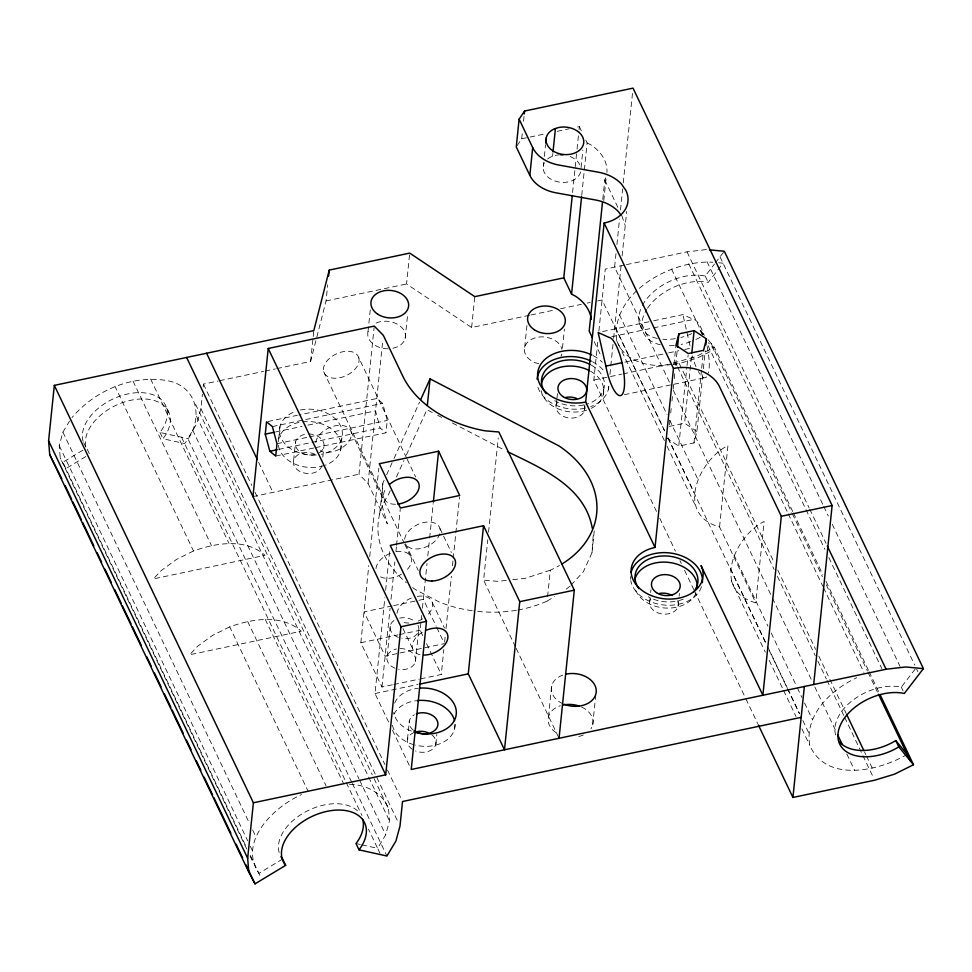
<?xml version="1.0" encoding="UTF-8"?>
<svg xmlns="http://www.w3.org/2000/svg" width="972" height="972" viewBox="0 0 972 972"><rect width="100%" height="100%" fill="white"/><g stroke="black" fill="none" stroke-linecap="round" stroke-linejoin="round"><path stroke-width="0.73" stroke-dasharray="4.86 3.65" d="M384.122 480.362L382.883 483.108L381.449 503.557L387.354 523.92L368.048 483.436L358.984 474.227L374.099 327.588M571.099 585.023L583.334 571.815L591.997 552.679L593.43 532.243M351.682 782.108L187.863 438.591L196.842 423.598L200.925 408.69L202.407 394.231M203.148 387.002L203.44 384.11L218.117 381M278.721 438.858L279.985 426.514M293.617 460.436L295.524 441.92M276.826 368.582L310.59 361.45L326.057 300.956L327.722 284.796M322.801 457.059L323.834 447.084M340.637 450.145L341.913 437.801M368.024 331.622L370.441 308.112M368.048 483.436L382.834 339.823M392.336 684.81L381.96 686.997L360.843 642.723L368.801 565.485M369.725 556.506L378.825 468.225M315.402 447.679L385.969 432.783L387.245 420.439L382.652 403.319L376.796 398.532L298.878 414.983M379.7 513.969L382.883 483.108M529.436 315.293L471.614 327.503L406.551 283.97L409.722 253.109M405.166 338.39L407.742 313.409M388.581 722.014L374.998 693.534L384.863 597.78M385.641 590.296L389.954 548.402M381.96 686.997L390.076 608.253M390.999 599.274L394.851 561.865M395.932 551.391L396.394 546.908M396.54 545.413L400.245 509.498M387.123 656.489L390.307 625.628M415.433 661.653L418.616 630.792M407.487 739.206L409.394 720.689M422.711 635.579L420.147 630.208L421.666 615.507M422.419 608.168L427.036 563.432M427.802 555.96L429.503 539.496M429.648 538.002L433.196 503.581M471.614 327.503L474.786 296.642M420.512 678.857L441.264 674.483L443.84 649.49M444.605 642.115L445.212 636.138M445.99 628.653L451.385 576.287M452.466 565.813L453.074 559.823M453.231 558.329L459.549 496.984M435.796 744.37L436.829 734.395M454.556 729.012L455.127 723.52M517.043 145.764L521.709 138.814L522.462 131.499M523.519 121.269L524.127 115.425M515.476 646.927L483.606 580.126L487.774 539.727M488.539 532.243L498.259 437.971M524.698 347.271L527.116 323.761M543.36 166.504L543.81 162.117M544.356 156.431L545.559 144.731M552.558 156.322L552.861 153.394M572.581 192.517L576.894 150.599M577.052 149.105L578.899 131.135M579.057 129.641L579.361 126.639L574.926 127.575M556.263 404.996L556.859 399.298M557.005 397.876L557.442 393.599M562.448 348.17L564.416 329.071M581.062 167.585L582.86 150.04M581.73 195.336L587.137 142.933L585.837 140.211M517.845 610.027A108.196 78.501 5.9 0 0 547.127 601.073L547.43 598.132M547.588 596.662L550.31 570.212A108.196 78.501 5.9 0 0 559.495 565.485M548.475 716.801L551.671 685.892M602.774 199.382L604.778 179.917L606.261 176.649L603.794 200.609M584.573 410.16L585.01 405.883M656.501 511.442L593.831 380.064L597.804 341.5M598.874 331.112L605.264 269.098L624.935 264.955M615.981 253.595L614.583 267.13L670.048 383.405M616.916 244.567L619.541 219.004M620.476 209.976L622.639 188.92M623.259 182.906L632.565 92.656M603.284 394.705L603.928 388.533M608.387 389.347L608.691 386.358M609.93 374.366L613.004 344.38M613.624 338.377L621.169 264.931M622.092 255.928L626.697 211.495M591.997 552.679L594.427 529.169M592.713 724.869L595.739 695.43M673.948 364.719L675.953 345.303M649.782 601.048L650.074 598.205M650.657 592.507L650.948 589.652M669.489 424.934L669.951 420.451M670.716 412.978L671.178 408.507M671.956 401.035L672.417 396.552M673.183 389.092L673.645 384.608M674.264 378.643L674.872 372.665M675.649 365.193L677.338 348.778M702.756 374.706L696.912 431.447L693.996 442.916L678.748 446.136L686.9 366.991M687.046 365.508L688.127 355.047M696.912 431.447L684.592 423.197L691.663 354.513M693.996 442.916L701.529 369.749M701.687 368.254L703.534 350.333M678.079 606.212L678.966 597.671M679.112 596.237L679.404 593.394M703.376 368.74L705.222 350.819M719.559 526.933L727.943 445.553C698.163 460.582 674.945 514.71 719.559 526.933L755.754 602.822C711.139 590.599 734.358 536.483 764.138 521.442L755.754 602.822M310.59 361.45L313.045 337.964M313.191 336.494L313.81 330.626M246.754 849.091L60.24 457.994L59.243 445.638L62.901 432.127L69.534 421.083M282.633 859.029L258.88 873.366C237.678 841.4 273.934 806.796 301.551 794.574M85.828 446.488A45.077 28.37 -25.5 0 1 137.453 399.213A45.077 28.37 -25.5 0 1 162.968 438.761L184.559 443.536C204.12 421.046 198.981 386.103 166.649 380.526C131.499 374.779 94.685 390.708 71.989 417.583M380.016 853.367L377.598 848.301L385.69 834.814L389.505 820.866L388.533 808.911L372.883 776.093M664.386 440.547L616.673 340.516C610.416 292.657 671.373 259.633 712.828 262.221M907.168 754.406C879.138 770.942 826.2 783.262 809.737 745.269C804.306 714.675 831.437 689.658 856.697 677.703M386.601 474.871L393.441 459.792M394.061 458.42L419.515 402.189M390.222 490.714L388.363 494.833A108.196 78.501 5.9 0 0 406.332 582.678M396.442 476.997L403.902 460.521M406.381 455.03L426.902 409.722L432.273 412.517M715.392 262.853L724.31 251.25M642.346 305.512A45.077 28.37 -25.5 0 1 705.222 276.06L714.469 264.056M647.522 308.245A45.077 28.37 -25.5 0 1 708.236 282.39L723.022 263.181L718.66 262.768M835.616 734.954A45.077 28.37 -25.5 0 1 854.096 699.293A45.077 28.37 -25.5 0 1 901.299 687.143L915.15 669.125M570.078 586.116L564.343 590.575M547.127 601.073L554.502 596.577M82.827 450.194L62.828 462.271L246.487 847.377M85.84 456.512L65.841 468.589L60.24 457.994M193.501 550.978L176.43 559.459L161.401 570.406L153.357 578.911L265.077 555.328C245.564 538.014 216.063 542.862 193.501 550.978L115.085 386.528M792.739 511.564L714.408 347.344L695.478 356.76L669.732 364.038M229.696 626.867L212.637 635.36L197.595 646.295L189.552 654.8L301.271 631.229C281.759 613.903 252.27 618.751 229.696 626.867L308.124 791.305M392.931 348.292L397.317 346.858A18.93 13.742 5.9 0 0 404.388 331.258A18.93 13.742 5.9 0 0 385.082 321.21L380.259 321.732A18.93 13.742 5.9 0 0 373.333 324.563M550.31 570.212L525.232 578.352L512.183 579.762M673.365 364.245L679.27 363.552L697.07 358.133L714.116 349.665L708.43 342.752M521.709 138.814L545.365 133.82M557.187 131.317L569.021 128.826M326.057 300.956L406.551 283.97M626.405 264.639L686.997 251.845L706.51 249.585M219.587 380.696L263.619 371.377M265.089 371.073L275.355 368.898M530.919 314.989L554.635 309.983M560.577 308.732L581.329 304.345M587.258 303.094L590.223 302.462M597.634 300.907L602.081 299.959L664.751 431.337M602.555 331.561L652.212 321.076M653.67 320.772L682.891 314.6L693.546 319.436A29.755 8.286 78.1 0 1 703.704 334.319M611.74 336.701L693.546 319.436M268.005 421.496L297.408 415.287M272.391 426.587L382.652 403.319M275.55 431.981L302.013 426.392M307.893 425.153L375.52 410.877L380.113 428.008L385.969 432.783M624.85 362.119L667.205 353.176M668.663 352.86L678.893 350.71M684.738 349.47L690.582 348.243L682.891 314.6M276.984 443.718L307.857 437.193M309.327 436.89L387.245 420.439M593.831 380.064L621.57 374.208M623.028 373.904L668.274 364.354M278.672 449.416L380.113 428.008M275.708 456.062L313.932 447.995M624.316 394.717L672.527 384.535M673.985 384.232L704.651 377.756M252.963 496.607L358.984 474.227M669.344 426.416L684.592 423.197M392.19 605.921L364.026 611.862L385.143 656.136L398.484 653.318M393.672 605.605L417.401 600.599M418.883 600.283L423.33 599.347L436.124 626.175M360.843 642.723L397.913 634.898M399.395 634.595L420.147 630.208M399.966 653.002L444.447 643.622M393.818 684.495L419.029 679.173M374.998 693.534L417.936 684.47M671.895 364.415C651.264 368.169 624.376 362.556 616.673 340.516M720.41 330.213L721.224 330.115M506.376 580.381L497.676 581.329L483.606 580.126M349.483 784.355C365.703 784.489 383.077 792.715 388.533 808.911M83.106 441.373A45.077 28.37 -25.5 0 1 133.541 392.992A45.077 28.37 -25.5 0 1 159.955 432.443L187.863 438.591M356.007 843.538L360.32 844.486M361.766 844.814L377.598 848.301L368.473 829.165M538.755 363.722L535.171 362.714A18.93 13.742 5.9 0 1 525.305 345.558A18.93 13.742 5.9 0 1 546.677 337.284L551.379 338.62A18.93 13.742 5.9 0 1 561.889 349.276M587.137 142.933L591.17 145.035A45.077 32.708 5.9 0 1 606.941 172.421M437.643 415.311L441.665 417.413M452.405 423.002L504.772 450.243M666.415 437.886L678.748 446.136M708.248 339.884L714.408 347.344M704.457 335.279L699.719 329.52L702.732 335.838M720.009 256.851L914.774 665.188M916.681 669.198L917.884 671.725M707.009 261.675L823.102 505.076M823.758 506.448L828.314 516.01M832.226 524.224L900.06 666.428M705.222 276.06L708.236 282.39M901.299 687.143L903.11 690.934M686.997 251.845L809.056 507.761M809.712 509.134L826.03 543.348M688.735 263.801L824.949 549.387M828.861 557.6L881.786 668.554M793.395 512.924L822.774 574.513M826.03 581.353L868.458 670.303M869.114 671.676L878.907 692.21M711.103 343.335L791.73 512.378M792.374 513.751L822.385 576.651M826.297 584.852L867.389 670.996M868.032 672.369L877.825 692.878M671.518 269.037L702.829 334.672M708.041 345.619L787.612 512.438M788.268 513.799L822.834 586.274M823.478 587.647L863.926 672.417M579.361 126.639L581.305 130.71M604.778 179.917L618.046 207.741M621.837 215.687L625.032 225.127M679.27 363.552L774.49 563.189M777.746 570.029L815.581 649.332M818.837 656.173L846.235 713.606M864.497 751.891L865.797 754.624M866.453 755.997L872.321 768.305M675.564 362.811L676.877 365.545M677.52 366.918L774.137 569.458M777.393 576.299L815.253 655.675M817.865 661.142L826.346 678.942M827.002 680.303L843.975 715.89M844.632 717.251L862.249 754.211M862.905 755.572L873.354 777.466M673.304 390.246L771.792 596.723M772.448 598.084L811.717 680.424M814.84 686.973L835.713 730.725M846.794 753.968L854.619 770.383M639.552 323.883L642.565 330.213M619.346 314.636L667.047 414.667M669.672 420.147L697.774 479.062M733.969 554.963L767.953 626.211M771.221 633.064L796.712 686.499M797.368 687.872L801.936 697.459M804.549 702.95L812.398 719.389M615.665 328.074L664.69 430.839M667.958 437.692L694.093 492.5M730.3 568.389L766.896 645.129M767.552 646.502L787.162 687.605M787.806 688.978L799.579 713.642M802.848 720.495L808.728 732.827M668.019 438.178L766.58 644.825M769.192 650.304L786.81 687.253M787.466 688.626L799.215 713.254M666.999 446.027L695.102 504.954M731.308 580.843L765.292 652.091M769.204 660.316L782.934 689.087M783.59 690.46L796.007 716.498M801.888 728.83L809.737 745.269M594.257 341.731L601.206 356.311M659.757 518.283L675.431 551.124M679.999 560.71L681.299 563.444M684.567 570.285L693.704 589.445M694.36 590.818L745.269 697.556M745.925 698.929L757.674 723.557M516.132 648.288L559.046 738.283M358.79 357.781A18.93 11.919 -25.5 0 1 335.364 378.254A18.93 11.919 -25.5 0 1 329.617 358.255A18.93 11.919 -25.5 0 1 358.79 357.781L406.478 457.763M407.134 459.136L415.627 476.948M439.964 528.501L451.421 552.533M323.725 371.741L383.831 497.761M405.543 543.798L418.276 570.503M351.159 431.847L404.073 542.789M404.729 544.162L411.265 557.855M432.333 602.567L444.435 627.924M436.768 627.523L443.803 642.273M426.55 643.622L441.264 674.483M403.003 628.544L412.553 648.567M392.469 730.154L409.285 765.414M258.661 462.38L272.974 492.391M203.44 384.11L251.748 485.38M255.004 492.221L384.9 764.551M387.512 770.031L401.873 800.138M200.925 408.69L398.69 823.381M195.506 404.145L372.24 774.733M196.465 416.089L367.987 775.729M368.631 777.102L389.505 820.866M192.65 430.049L358.947 778.754M359.604 780.115L385.69 834.814M352.338 783.481L386.929 856.016M181.545 437.206L345.643 781.294M346.299 782.667L361.949 815.484M166.601 408.131L169.614 414.449M150.611 379.031L229.028 543.47M265.235 619.371L343.651 783.809M159.955 432.443L162.968 438.761M133.018 381.073L211.446 545.523M247.641 621.412L326.057 785.85M87.176 449.185L89.594 454.252M83.714 442.637L86.131 447.703M62.901 432.127L248.771 821.862M252.684 830.064L255.94 836.904M59.243 445.638L247.714 840.841M250.326 846.308L252.283 850.415M250.412 855.591L261.298 878.421M250.011 855.931L253.279 862.772M516.424 610.282A108.196 78.501 5.9 0 1 473.692 610.926M472.21 610.72A108.196 78.501 5.9 0 1 439.551 602.166L415.895 589.858A108.196 78.501 5.9 0 1 412.201 587.27M321.926 465.6A14.422 10.461 5.9 0 1 303.143 472.732A14.422 10.461 5.9 0 1 294.953 457.618A14.422 10.461 5.9 0 1 316.107 454.872M308.525 433.986A14.422 10.461 5.9 0 1 323.226 441.64A14.422 10.461 5.9 0 1 317.844 453.535M314.503 454.629A14.422 10.461 5.9 0 1 296.12 447.363A14.422 10.461 5.9 0 1 304.856 434.387M583.978 404.717A14.422 10.461 5.9 0 1 576.979 417.243A14.422 10.461 5.9 0 1 558.572 412.966L556.859 410.439A14.422 10.461 5.9 0 1 557.418 402.444M677.484 600.769A14.422 10.461 5.9 0 1 661.337 613.83A14.422 10.461 5.9 0 1 652.977 596.298M561.852 354.051A18.93 13.742 5.9 0 1 560.966 356.323M278.235 441.823A31.554 22.891 5.9 0 1 326.191 425.772A31.554 22.891 5.9 0 1 325.231 465.211M324.016 465.637A31.554 22.891 5.9 0 1 278.296 444.824M300.384 410.026A31.554 22.891 5.9 0 1 340.601 425.906A31.554 22.891 5.9 0 1 321.501 454.301M316.192 455.042A31.554 22.891 5.9 0 1 281.297 438.421A31.554 22.891 5.9 0 1 295.391 411.448M683.207 599.189A31.554 22.891 5.9 0 1 648.239 596.759M591.207 365.071A31.554 22.891 5.9 0 1 586.055 404.401M583.516 405.032A31.554 22.891 5.9 0 1 554.72 400.707M590.563 371.243A31.554 22.891 5.9 0 1 590.198 408.823M586.663 410.196A31.554 22.891 5.9 0 1 541.125 390.574M696.037 593.054A31.554 22.891 5.9 0 1 663.414 607.877A31.554 22.891 5.9 0 1 634.631 586.626M420.026 654.691A18.93 11.919 -25.5 0 1 422.346 632.237M315.839 442.576A18.93 11.919 -25.5 0 1 339.52 425.335A18.93 11.919 -25.5 0 1 348.365 442.053A18.93 11.919 -25.5 0 1 320.104 450.644M701.505 586.724A36.098 26.195 5.9 0 1 664.654 605.082A36.098 26.195 5.9 0 1 630.779 580.673M630.573 579.3A36.098 26.195 5.9 0 1 630.476 576.554M608.873 386.649A36.098 26.195 5.9 0 1 590.757 406.588M585.047 408.216A36.098 26.195 5.9 0 1 537.261 384.62M592.531 361.791A36.098 26.195 5.9 0 1 605.021 372.483M580.6 171.971A18.93 13.742 5.9 0 1 561.075 182.299A18.93 13.742 5.9 0 1 543.202 168.776L543.457 165.204A18.93 13.742 5.9 0 1 544.332 162.919M547.649 158.958A18.93 13.742 5.9 0 1 551.306 156.735L555.692 155.301A18.93 13.742 5.9 0 1 559.289 154.827M570.127 156.541A18.93 13.742 5.9 0 1 579.822 164.827M388.107 348.802A18.93 13.742 5.9 0 1 368.898 329.35M593.163 355.618A36.098 26.195 5.9 0 1 602.324 362.277M411.363 731.09A31.554 22.891 5.9 0 1 393.672 712.537M394.668 703.072A31.554 22.891 5.9 0 1 418.276 688.249M706.668 376.857A29.755 8.286 78.1 0 1 698.321 371.511M695.976 366.675A29.755 8.286 78.1 0 1 692.307 355.801M707.106 346.409A29.755 8.286 78.1 0 1 708.454 373.041M581.548 707.045A22.538 16.354 5.9 0 1 590.903 728.854M583.358 734.954A22.538 16.354 5.9 0 1 575.303 737.092M556.02 732.609A22.538 16.354 5.9 0 1 560.358 705.745M562.837 703.716A22.538 16.354 5.9 0 1 551.294 688.541A22.538 16.354 5.9 0 1 563.541 674.835M691.882 333.615A45.077 28.37 -25.5 0 1 680.874 337.478M675.358 338.633A45.077 28.37 -25.5 0 1 662.855 339.252M657.351 338.463A45.077 28.37 -25.5 0 1 641.192 307.917M700.204 337.308A45.077 28.37 -25.5 0 1 692.198 341.075M690.837 341.609A45.077 28.37 -25.5 0 1 681.129 344.44M674.264 345.485A45.077 28.37 -25.5 0 1 665.869 345.582M660.377 344.781A45.077 28.37 -25.5 0 1 646.757 309.436M279.171 852.48A45.077 28.37 -25.5 0 1 307.638 810.757A45.077 28.37 -25.5 0 1 359.19 812.677M431.884 734.917A14.422 10.461 5.9 0 1 433.378 748.428A14.422 10.461 5.9 0 1 415.469 750.967M412.322 749.327A14.422 10.461 5.9 0 1 413.477 732.754M413.307 730.142A14.422 10.461 5.9 0 1 414.388 714.736M455.066 724.541A31.554 22.891 5.9 0 1 415.238 745.087M413.926 744.734A31.554 22.891 5.9 0 1 392.396 724.881M393.903 714.298A31.554 22.891 5.9 0 1 415.652 700.763M417.292 596.371A18.93 11.919 -25.5 0 1 431.92 601.474A18.93 11.919 -25.5 0 1 426.441 616.054M422.541 618.897A18.93 11.919 -25.5 0 1 415.797 621.91M408.908 623.04A18.93 11.919 -25.5 0 1 401.278 621.375M397.013 613.308A18.93 11.919 -25.5 0 1 411.484 597.999M404.644 539.241A18.93 11.919 -25.5 0 1 429.77 522.025A18.93 11.919 -25.5 0 1 435.201 540.942A18.93 11.919 -25.5 0 1 406.357 545.219M396.224 551.659A18.93 11.919 -25.5 0 1 410.852 556.762A18.93 11.919 -25.5 0 1 405.373 571.354M401.472 574.185A18.93 11.919 -25.5 0 1 380.21 576.663M375.945 568.596A18.93 11.919 -25.5 0 1 390.416 553.287M395.47 504.261A18.93 11.919 -25.5 0 1 386.625 487.543M418.021 625.348A14.422 10.461 5.9 0 1 401.861 638.41M398.289 637.389A14.422 10.461 5.9 0 1 395.288 619.674M399.638 618.095A14.422 10.461 5.9 0 1 415.554 622.068M400.124 648.555A14.422 10.461 5.9 0 1 415.652 660.304A14.422 10.461 5.9 0 1 398.678 669.271M395.106 668.25A14.422 10.461 5.9 0 1 386.905 657.837A14.422 10.461 5.9 0 1 396.455 648.956"/><path stroke-width="1.46" d="M801.171 717.36L402.53 801.511L399.99 826.115L395.92 841.023L386.929 856.016L359.02 849.856A45.077 28.37 -25.5 0 0 327.102 811.316A45.077 28.37 -25.5 0 0 285.647 865.347L255.016 883.852L248.783 872.078L49.718 454.653L48.6 440.851L54.323 385.362L313.81 330.626L329.241 270.095L409.722 253.109L474.786 296.642L563.784 277.858L572.265 195.506M252.963 496.607L268.223 348.474L374.244 326.094L383.308 335.304L402.615 375.8A108.196 78.501 5.9 0 0 484.797 430.79L498.867 431.993L574.306 590.15L559.046 738.283M265.259 434.156L266.535 421.812L272.391 426.587L276.984 443.718L275.708 456.062L269.851 451.275L265.259 434.156L274.08 432.285M248.783 872.078L247.666 858.264L253.388 802.787L54.323 385.362M328.633 275.975L329.241 270.095M253.388 802.787L385.69 774.854L400.95 626.746L268.223 348.474M427.352 405.324L430.074 378.873L558.985 445.929A108.196 78.501 5.9 0 1 561.998 563.991M433.354 502.087L438.591 451.215L379.287 463.741L400.403 508.004L459.707 495.489L438.591 451.215M483.534 525.718L468.273 673.851L504.492 749.789L519.753 601.668L483.534 525.718L390.258 545.401L426.489 621.351L411.229 769.484L886.087 669.246L905.6 666.974L923.4 668.639L724.31 251.25L709.475 249.853M813.673 684.531L832.117 505.537L633.027 88.148L524.576 111.039L519.121 119.143L516.254 146.918L529.825 175.373A34.263 24.859 5.9 0 0 555.838 192.796L595.654 200.013A36.061 26.171 5.9 0 1 618.787 212.042L620.938 215.189M524.273 113.955L524.576 111.039M529.825 175.373L532.692 147.598L519.121 119.143M545.766 143.115L546.228 138.729M553.007 151.936L555.425 128.547M591.28 319.351A45.077 32.708 5.9 0 0 575.594 296.241L571.56 294.139L581.584 196.83M602.47 202.383L589.202 331.136L592.361 337.758M604.122 223.05L673.475 368.461A36.098 26.195 5.9 0 1 719.474 386.613L781.318 516.266L762.874 695.259L701.043 565.607A36.098 26.195 5.9 0 1 679.185 598.096A36.098 26.195 5.9 0 1 633.185 579.932A36.098 26.195 5.9 0 1 655.031 547.443L585.679 402.043L604.122 223.05A36.098 26.195 5.9 0 0 625.968 190.573L621.643 184.267A36.061 26.171 5.9 0 0 598.521 172.238L558.706 165.021A34.263 24.859 5.9 0 1 532.692 147.598M655.031 547.443L673.475 368.461M677.496 347.283L678.881 333.846L694.13 330.626L706.45 338.876L705.842 344.841M691.821 353.018L694.13 330.626M880.207 694.944L913.498 764.733L894.556 774.162L874.654 780.212L792.921 797.465L804.354 686.499M678.881 333.846L675.953 345.303L688.285 353.553L703.534 350.333L706.45 338.876M420.767 399.443L430.074 378.873M923.4 668.639L904.312 693.461A45.077 28.37 -25.5 0 0 838.01 733.605A45.077 28.37 -25.5 0 0 898.808 746.909L913.498 764.733M605.86 366.116A29.755 8.286 78.1 0 0 619.929 395.64A29.755 8.286 78.1 0 0 622.906 366.833A29.755 8.286 78.1 0 0 608.824 337.32L598.169 332.485L605.86 366.116L621.922 362.726M269.851 451.275L277.202 449.72M781.318 516.266L832.117 505.537M400.95 626.746L426.489 621.351M519.753 601.668L574.306 590.15M419.418 684.167L468.273 673.851M507.457 451.64C541.307 468.2 584.937 486.316 592.264 528.209M839.079 741.514A45.077 28.37 -25.5 0 0 895.795 740.591L907.168 754.406M49.718 454.653L61.819 478.746M827.342 546.082L886.087 669.246M878.469 694.251L910.181 760.736M895.795 740.591L898.808 746.909M846.891 714.967L863.841 750.53M837.67 734.832L842.226 744.394M563.784 277.858L571.56 294.139M758.33 724.93L792.921 797.465M206.611 353.249L257.361 459.647M186.612 357.429L385.69 774.854M359.02 849.856L356.007 843.538A45.077 28.37 -25.5 0 0 362.653 819.226M285.647 865.347L282.633 859.029A45.077 28.37 -25.5 0 1 280.92 856.575M48.6 440.851L247.666 858.264M65.088 485.599L71.612 499.28M72.912 502.014L81.405 519.813M82.705 522.547L93.798 545.814M97.066 552.655L101.635 562.229M104.903 569.082L111.428 582.763M114.684 589.603L121.221 603.296M122.521 606.03L131.001 623.817M132.314 626.563L141.45 645.724M146.675 656.671L151.243 666.245M154.499 673.086L161.024 686.779M164.292 693.619L170.817 707.312M172.129 710.046L183.222 733.313M186.478 740.154L191.059 749.728M196.271 760.687L200.84 770.261M204.108 777.102L212.589 794.902M213.901 797.635L230.862 833.223M236.087 844.17L242.611 857.851M245.88 864.691L255.016 883.852M565.595 397.463A14.422 10.461 5.9 0 1 576.59 398.399M659.101 593.515A14.422 10.461 5.9 0 1 672.272 595.484M638.835 588.595A31.554 22.891 5.9 0 1 667.242 556.033A31.554 22.891 5.9 0 1 693.34 592.203M546.155 393.624A31.554 22.891 5.9 0 1 550.954 365.411A31.554 22.891 5.9 0 1 590.065 364.451M541.368 383.418A31.554 22.891 5.9 0 1 589.421 370.624M634.874 579.47A31.554 22.891 5.9 0 1 669.489 562.496A31.554 22.891 5.9 0 1 697.276 587.805M426.769 630.038A18.93 11.919 -25.5 0 1 447.873 637.826A18.93 11.919 -25.5 0 1 424.193 655.079M631.059 572.484A36.098 26.195 5.9 0 1 671.117 553.129A36.098 26.195 5.9 0 1 702.379 582.702M537.054 379.129A36.098 26.195 5.9 0 1 591.183 361.122M560.516 154.791A18.93 13.742 5.9 0 1 562.982 154.876M585.679 402.043A36.098 26.195 5.9 0 1 537.747 372.507A36.098 26.195 5.9 0 1 591.814 354.95M419.625 688.127A31.554 22.891 5.9 0 1 456.208 714.699A31.554 22.891 5.9 0 1 413.89 731.989M563.055 705.028A22.538 16.354 5.9 0 1 578.899 706M566.239 674.118A22.538 16.354 5.9 0 1 596.237 691.845A22.538 16.354 5.9 0 1 564.137 704.263M414.534 732.317A14.422 10.461 5.9 0 1 427.814 732.609M416.441 713.8A14.422 10.461 5.9 0 1 435.152 717.628A14.422 10.461 5.9 0 1 433.354 731.43A14.422 10.461 5.9 0 1 414.23 730.81M417 700.593A31.554 22.891 5.9 0 1 454.544 720.641M389.723 484.263A18.93 11.919 -25.5 0 1 418.64 483.048A18.93 11.919 -25.5 0 1 397.718 504.116M546.313 137.429L546.07 141.001A18.93 13.742 5.9 0 0 568.037 154.548A18.93 13.742 5.9 0 0 583.164 138.231A18.93 13.742 5.9 0 0 558.56 127.526L554.162 128.96A18.93 13.742 5.9 0 0 546.313 137.429M562.995 396.6A14.422 10.461 5.9 0 0 586.481 391.643A14.422 10.461 5.9 0 0 567.502 378.946A14.422 10.461 5.9 0 0 562.995 396.6M656.513 592.653A14.422 10.461 5.9 0 0 679.987 587.696A14.422 10.461 5.9 0 0 661.009 574.999A14.422 10.461 5.9 0 0 656.513 592.653M534.211 329.69A18.93 13.742 5.9 0 0 565.024 323.19A18.93 13.742 5.9 0 0 540.116 306.52A18.93 13.742 5.9 0 0 534.211 329.69M431.823 581.013A18.93 11.919 -25.5 0 0 455.248 560.54A18.93 11.919 -25.5 0 0 426.076 561.014A18.93 11.919 -25.5 0 0 431.823 581.013M377.537 314.041A18.93 13.742 5.9 0 0 408.349 307.541A18.93 13.742 5.9 0 0 383.442 290.871A18.93 13.742 5.9 0 0 377.537 314.041"/></g></svg>
